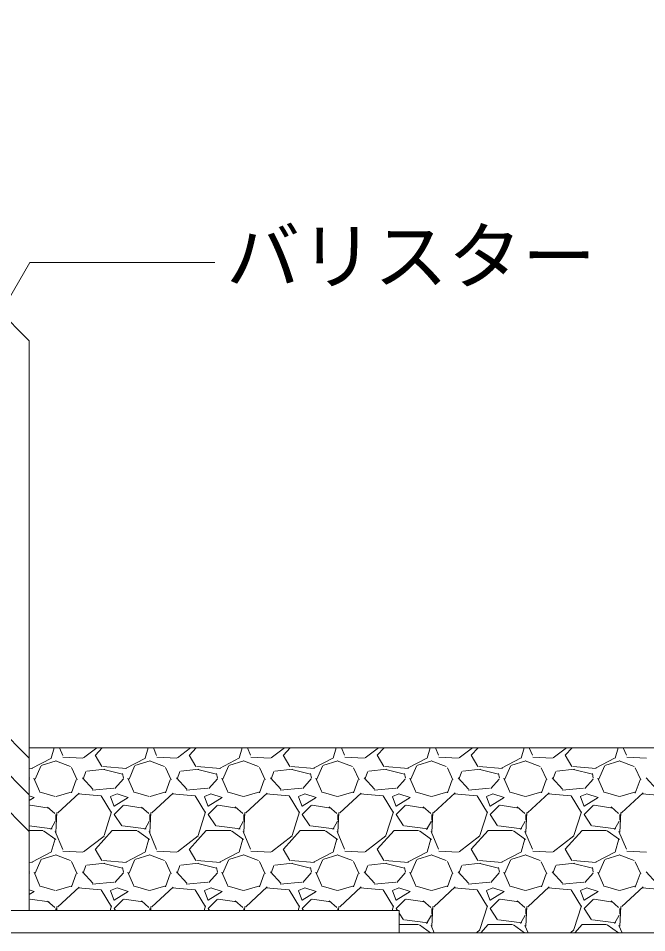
# Model space of a CAD drawing. Units: millimetres, scale not verified. Extents: x -1380 to 1380, y -955 to 955.
# Drawn here: x 297.1 to 466.9, y -350 to -102.8 of the extents above; entities that cross this region are included whole.
import ezdxf
from ezdxf.enums import TextEntityAlignment as Align

# ---------------------------------------------------------------- set-up
doc = ezdxf.new("R2010")
doc.units = ezdxf.units.MM
doc.header["$LTSCALE"] = 3
for name, color, linetype, lineweight in [('0-1_HATCH', 9, 'Continuous', 18), ('0-2_KUTAI', 3, 'Continuous', 18), ('0-3_BOUSUI', 1, 'Continuous', 18), ('0-4_MOJI', 7, 'Continuous', 18)]:
    doc.layers.add(name, color=color, linetype=linetype, lineweight=lineweight)
doc.styles.add('ＭＳ ゴシック', font='')
doc.styles.get('ＭＳ ゴシック').set_extended_font_data('MS Gothic')

msp = doc.modelspace()

# ---------------------------------------------------------------- linework, layer by layer
at = {"layer": '0-1_HATCH'}
for p, q in [((183.63, -186.379), (300.04, -302.789)), ((180.04, -192.688), (300.04, -312.688)), ((180.04, -202.588), (300.04, -322.588)), ((306.78, -299.969), (305.981, -302.767)), ((308.195, -299.969), (309.067, -302.041)), ((314.659, -302.751), (318.259, -299.969)), ((317.913, -302.011), (319.75, -299.969)), ((332.18, -299.969), (331.381, -302.766)), ((333.595, -299.969), (334.465, -302.035)), ((340.061, -302.75), (343.66, -299.969)), ((343.313, -302.01), (345.15, -299.969)), ((357.58, -299.969), (356.781, -302.766)), ((358.995, -299.969), (359.862, -302.029)), ((365.463, -302.749), (369.06, -299.969)), ((368.713, -302.01), (370.55, -299.969)), ((382.98, -299.969), (382.181, -302.766)), ((384.395, -299.969), (385.26, -302.022)), ((390.864, -302.748), (394.461, -299.969)), ((394.113, -302.01), (395.95, -299.969)), ((408.381, -299.969), (407.581, -302.766)), ((409.795, -299.969), (410.657, -302.016)), ((416.266, -302.747), (419.861, -299.969)), ((419.513, -302.01), (421.35, -299.969)), ((433.781, -299.969), (432.982, -302.766)), ((435.195, -299.969), (436.054, -302.01)), ((441.668, -302.746), (445.261, -299.969)), ((444.913, -302.01), (446.75, -299.969)), ((459.181, -299.969), (458.382, -302.765)), ((460.595, -299.969), (461.452, -302.004)), ((306.016, -302.754), (300.682, -305.548)), ((303.207, -304.804), (307.271, -303.534)), ((307.099, -303.491), (311.163, -305.015)), ((309.148, -302.524), (314.482, -302.778)), ((319.669, -305.018), (317.891, -301.97)), ((331.42, -302.752), (326.086, -305.546)), ((328.606, -304.805), (332.67, -303.535)), ((332.498, -303.49), (336.562, -305.014)), ((334.548, -302.524), (339.882, -302.778)), ((345.068, -305.018), (343.29, -301.97)), ((356.824, -302.75), (351.49, -305.544)), ((354.004, -304.805), (358.068, -303.535)), ((357.897, -303.49), (361.961, -305.014)), ((359.948, -302.524), (365.282, -302.778)), ((370.468, -305.017), (368.69, -301.969)), ((382.228, -302.748), (376.894, -305.542)), ((379.403, -304.805), (383.467, -303.535)), ((383.296, -303.49), (387.36, -305.014)), ((385.348, -302.524), (390.682, -302.778)), ((395.868, -305.017), (394.09, -301.969)), ((407.632, -302.746), (402.298, -305.54)), ((404.802, -304.806), (408.866, -303.536)), ((408.695, -303.489), (412.759, -305.013)), ((410.748, -302.524), (416.082, -302.778)), ((421.268, -305.016), (419.49, -301.968)), ((433.035, -302.744), (427.701, -305.538)), ((430.201, -304.806), (434.265, -303.536)), ((434.094, -303.489), (438.158, -305.013)), ((436.147, -302.524), (441.481, -302.778)), ((446.667, -305.015), (444.889, -301.967)), ((458.439, -302.741), (453.105, -305.535)), ((455.6, -304.806), (459.664, -303.536)), ((459.493, -303.488), (463.557, -305.012)), ((461.547, -302.524), (466.881, -302.778)), ((300.902, -305.591), (300.04, -305.522)), ((300.902, -305.591), (300.04, -305.522)), ((301.595, -308.494), (303.119, -304.938)), ((311.434, -305.353), (312.958, -308.655)), ((314.577, -308.442), (315.339, -306.41)), ((320.43, -305.807), (315.604, -306.315)), ((326.303, -305.591), (319.953, -305.083)), ((326.303, -305.591), (319.953, -305.083)), ((325.262, -307.093), (320.182, -305.823)), ((326.993, -308.497), (328.517, -304.941)), ((336.836, -305.357), (338.36, -308.659)), ((339.976, -308.443), (340.738, -306.411)), ((345.829, -305.807), (341.003, -306.315)), ((351.703, -305.591), (345.353, -305.083)), ((351.703, -305.591), (345.353, -305.083)), ((350.662, -307.093), (345.582, -305.823)), ((352.392, -308.499), (353.916, -304.943)), ((362.237, -305.36), (363.761, -308.662)), ((365.376, -308.444), (366.138, -306.412)), ((371.228, -305.807), (366.402, -306.315)), ((377.104, -305.591), (370.754, -305.083)), ((377.104, -305.591), (370.754, -305.083)), ((376.062, -307.093), (370.982, -305.823)), ((377.791, -308.501), (379.315, -304.945)), ((387.639, -305.364), (389.163, -308.666)), ((390.775, -308.446), (391.537, -306.414)), ((396.627, -305.808), (391.801, -306.316)), ((402.505, -305.591), (396.155, -305.083)), ((402.505, -305.591), (396.155, -305.083)), ((401.462, -307.093), (396.382, -305.823)), ((403.19, -308.504), (404.714, -304.948)), ((413.041, -305.367), (414.565, -308.669)), ((416.175, -308.447), (416.937, -306.415)), ((422.025, -305.808), (417.199, -306.316)), ((427.905, -305.591), (421.555, -305.083)), ((427.905, -305.591), (421.555, -305.083)), ((426.862, -307.093), (421.782, -305.823)), ((428.589, -308.506), (430.113, -304.95)), ((438.442, -305.371), (439.966, -308.673)), ((441.574, -308.448), (442.336, -306.416)), ((447.424, -305.808), (442.598, -306.316)), ((453.306, -305.591), (446.956, -305.083)), ((453.306, -305.591), (446.956, -305.083)), ((452.262, -307.093), (447.182, -305.823)), ((453.988, -308.508), (455.512, -304.952)), ((463.844, -305.374), (465.368, -308.676)), ((300.102, -308.23), (300.04, -307.919)), ((300.077, -308.423), (300.04, -308.464)), ((301.313, -308.186), (302.837, -311.742)), ((311.458, -312.186), (312.728, -308.63)), ((317.197, -311.177), (314.403, -308.129)), ((325.476, -308.424), (323.19, -310.964)), ((325.502, -308.228), (325.248, -306.958)), ((326.712, -308.183), (328.236, -311.739)), ((336.856, -312.191), (338.126, -308.635)), ((342.595, -311.174), (339.801, -308.126)), ((350.874, -308.425), (348.588, -310.965)), ((350.901, -308.227), (350.647, -306.957)), ((352.111, -308.181), (353.635, -311.737)), ((362.255, -312.195), (363.525, -308.639)), ((367.993, -311.172), (365.199, -308.124)), ((376.273, -308.426), (373.987, -310.966)), ((376.301, -308.225), (376.047, -306.955)), ((377.51, -308.179), (379.034, -311.735)), ((387.653, -312.2), (388.923, -308.644)), ((393.39, -311.169), (390.596, -308.121)), ((401.672, -308.428), (399.386, -310.968)), ((401.701, -308.223), (401.447, -306.953)), ((402.909, -308.177), (404.433, -311.732)), ((413.051, -312.204), (414.321, -308.648)), ((418.788, -311.167), (415.994, -308.119)), ((427.071, -308.429), (424.785, -310.969)), ((427.1, -308.221), (426.846, -306.951)), ((428.308, -308.174), (429.832, -311.73)), ((438.449, -312.209), (439.719, -308.653)), ((444.186, -311.164), (441.392, -308.116)), ((452.469, -308.43), (450.183, -310.97)), ((452.5, -308.219), (452.246, -306.949)), ((453.707, -308.172), (455.231, -311.728)), ((463.848, -312.213), (465.118, -308.657)), ((469.584, -311.162), (466.79, -308.114)), ((322.873, -310.94), (317.031, -311.448)), ((348.275, -310.94), (342.432, -311.448)), ((373.676, -310.94), (367.834, -311.448)), ((399.077, -310.94), (393.235, -311.448)), ((424.479, -310.94), (418.637, -311.448)), ((449.88, -310.94), (444.038, -311.448)), ((301.401, -313.447), (300.04, -312.994)), ((300.04, -314.263), (301.403, -313.446)), ((302.73, -311.871), (307.048, -313.141)), ((307.273, -313.188), (311.591, -311.918)), ((313.559, -312.23), (307.717, -317.564)), ((319.39, -312.942), (313.294, -312.434)), ((322.268, -317.536), (319.474, -312.964)), ((323.754, -312.431), (321.976, -313.193)), ((322.003, -313.279), (323.019, -315.819)), ((322.993, -315.732), (326.803, -313.446)), ((326.801, -313.447), (323.753, -312.431)), ((328.129, -311.871), (332.447, -313.141)), ((332.672, -313.188), (336.99, -311.918)), ((338.965, -312.225), (333.123, -317.559)), ((344.79, -312.942), (338.694, -312.434)), ((347.668, -317.536), (344.874, -312.964)), ((349.156, -312.431), (347.378, -313.193)), ((347.403, -313.281), (348.419, -315.821)), ((348.393, -315.732), (352.203, -313.446)), ((352.201, -313.447), (349.153, -312.431)), ((353.528, -311.87), (357.846, -313.14)), ((358.071, -313.188), (362.389, -311.918)), ((364.371, -312.219), (358.529, -317.553)), ((370.19, -312.942), (364.094, -312.434)), ((373.069, -317.536), (370.275, -312.964)), ((374.558, -312.43), (372.78, -313.192)), ((372.803, -313.282), (373.819, -315.822)), ((373.793, -315.732), (377.603, -313.446)), ((377.601, -313.447), (374.553, -312.431)), ((378.926, -311.87), (383.244, -313.14)), ((383.47, -313.189), (387.788, -311.919)), ((389.777, -312.214), (383.935, -317.548)), ((395.589, -312.942), (389.493, -312.434)), ((398.469, -317.536), (395.675, -312.964)), ((399.959, -312.429), (398.181, -313.191)), ((398.204, -313.283), (399.22, -315.823)), ((399.193, -315.732), (403.003, -313.446)), ((403.001, -313.447), (399.953, -312.431)), ((404.325, -311.87), (408.643, -313.14)), ((408.869, -313.189), (413.187, -311.919)), ((415.183, -312.208), (409.341, -317.542)), ((420.989, -312.942), (414.893, -312.434)), ((423.87, -317.537), (421.076, -312.965)), ((425.361, -312.428), (423.583, -313.19)), ((423.604, -313.284), (424.62, -315.824)), ((424.593, -315.731), (428.403, -313.445)), ((428.401, -313.447), (425.353, -312.431)), ((429.724, -311.869), (434.042, -313.139)), ((434.267, -313.189), (438.585, -311.919)), ((440.589, -312.203), (434.747, -317.537)), ((446.389, -312.942), (440.293, -312.434)), ((449.27, -317.537), (446.476, -312.965)), ((450.763, -312.427), (448.985, -313.189)), ((449.004, -313.285), (450.02, -315.825)), ((449.994, -315.731), (453.804, -313.445)), ((453.801, -313.447), (450.753, -312.431)), ((455.123, -311.869), (459.441, -313.139)), ((459.666, -313.19), (463.984, -311.92)), ((465.995, -312.197), (460.153, -317.531)), ((471.789, -312.942), (465.693, -312.434)), ((300.128, -315.482), (300.04, -315.57)), ((305.379, -316.269), (300.299, -315.507)), ((306.961, -317.775), (304.929, -315.997)), ((325.528, -315.482), (322.988, -318.022)), ((330.779, -316.269), (325.699, -315.507)), ((332.358, -317.773), (330.326, -315.995)), ((350.928, -315.482), (348.388, -318.022)), ((356.18, -316.269), (351.1, -315.507)), ((357.755, -317.77), (355.723, -315.992)), ((376.328, -315.482), (373.788, -318.022)), ((381.58, -316.269), (376.5, -315.507)), ((383.152, -317.768), (381.12, -315.99)), ((401.728, -315.482), (399.188, -318.022)), ((406.981, -316.269), (401.901, -315.507)), ((408.549, -317.766), (406.517, -315.988)), ((427.128, -315.482), (424.588, -318.022)), ((432.382, -316.269), (427.302, -315.507)), ((433.946, -317.763), (431.914, -315.985)), ((452.528, -315.482), (449.988, -318.022)), ((457.782, -316.269), (452.702, -315.507)), ((459.344, -317.761), (457.312, -315.983)), ((307.242, -319.545), (307.242, -318.021)), ((307.501, -317.511), (307.247, -322.845)), ((320.253, -323.69), (322.285, -317.34)), ((322.998, -318.034), (325.03, -321.082)), ((332.642, -319.545), (332.642, -318.021)), ((332.901, -317.507), (332.647, -322.841)), ((345.654, -323.687), (347.686, -317.337)), ((348.398, -318.034), (350.43, -321.082)), ((358.042, -319.545), (358.042, -318.021)), ((358.301, -317.503), (358.047, -322.837)), ((371.055, -323.684), (373.087, -317.334)), ((373.798, -318.034), (375.83, -321.082)), ((383.442, -319.545), (383.442, -318.021)), ((383.701, -317.499), (383.447, -322.833)), ((396.456, -323.681), (398.488, -317.331)), ((399.198, -318.034), (401.23, -321.082)), ((408.842, -319.545), (408.842, -318.021)), ((409.101, -317.495), (408.847, -322.829)), ((421.857, -323.678), (423.889, -317.328)), ((424.598, -318.035), (426.63, -321.083)), ((434.242, -319.545), (434.242, -318.021)), ((434.501, -317.491), (434.247, -322.825)), ((447.258, -323.675), (449.29, -317.325)), ((449.998, -318.035), (452.03, -321.083)), ((459.642, -319.545), (459.642, -318.021)), ((459.901, -317.488), (459.647, -322.822)), ((300.04, -321.122), (306.208, -321.863)), ((305.855, -322.054), (307.125, -319.768)), ((325.258, -321.101), (331.608, -321.863)), ((331.253, -322.058), (332.523, -319.772)), ((350.659, -321.101), (357.009, -321.863)), ((356.651, -322.062), (357.921, -319.776)), ((376.06, -321.101), (382.41, -321.863)), ((382.048, -322.067), (383.318, -319.781)), ((401.461, -321.101), (407.811, -321.863)), ((407.446, -322.071), (408.716, -319.785)), ((426.861, -321.101), (433.211, -321.863)), ((432.844, -322.075), (434.114, -319.789)), ((452.262, -321.101), (458.612, -321.863)), ((458.242, -322.08), (459.512, -319.794)), ((300.04, -322.339), (303.686, -322.339)), ((303.872, -322.454), (307.174, -324.74)), ((307.036, -322.617), (309.068, -327.443)), ((317.913, -327.41), (322.485, -322.33)), ((322.482, -322.339), (329.086, -322.339)), ((329.274, -322.455), (332.576, -324.741)), ((332.434, -322.611), (334.466, -327.437)), ((343.313, -327.41), (347.885, -322.33)), ((347.882, -322.339), (354.486, -322.339)), ((354.676, -322.456), (357.978, -324.742)), ((357.831, -322.605), (359.863, -327.431)), ((368.713, -327.41), (373.285, -322.33)), ((373.282, -322.339), (379.886, -322.339)), ((380.077, -322.457), (383.379, -324.743)), ((383.229, -322.599), (385.261, -327.425)), ((394.113, -327.41), (398.685, -322.33)), ((398.682, -322.339), (405.286, -322.339)), ((405.479, -322.458), (408.781, -324.744)), ((408.626, -322.593), (410.658, -327.419)), ((419.513, -327.41), (424.085, -322.33)), ((424.082, -322.339), (430.686, -322.339)), ((430.881, -322.459), (434.183, -324.745)), ((434.024, -322.587), (436.056, -327.413)), ((444.913, -327.41), (449.485, -322.33)), ((449.482, -322.339), (456.086, -322.339)), ((456.282, -322.46), (459.584, -324.746)), ((459.421, -322.581), (461.453, -327.407)), ((306.997, -324.611), (305.981, -328.167)), ((314.661, -328.15), (320.249, -323.832)), ((332.397, -324.61), (331.381, -328.166)), ((340.063, -328.148), (345.651, -323.83)), ((357.797, -324.61), (356.781, -328.166)), ((365.465, -328.147), (371.053, -323.829)), ((383.197, -324.61), (382.181, -328.166)), ((390.866, -328.146), (396.454, -323.828)), ((408.597, -324.61), (407.581, -328.166)), ((416.268, -328.145), (421.856, -323.827)), ((433.998, -324.61), (432.982, -328.166)), ((441.67, -328.144), (447.258, -323.826)), ((459.398, -324.609), (458.382, -328.165)), ((306.024, -328.15), (300.69, -330.944)), ((309.152, -327.924), (314.486, -328.178)), ((319.669, -330.419), (317.891, -327.371)), ((331.428, -328.148), (326.094, -330.942)), ((334.552, -327.924), (339.886, -328.178)), ((345.068, -330.418), (343.29, -327.37)), ((356.831, -328.146), (351.497, -330.94)), ((359.952, -327.924), (365.286, -328.178)), ((370.468, -330.417), (368.69, -327.369)), ((382.235, -328.144), (376.901, -330.938)), ((385.352, -327.924), (390.686, -328.178)), ((395.868, -330.417), (394.09, -327.369)), ((407.639, -328.142), (402.305, -330.936)), ((410.751, -327.924), (416.085, -328.178)), ((421.268, -330.416), (419.49, -327.368)), ((433.043, -328.139), (427.709, -330.933)), ((436.151, -327.924), (441.485, -328.178)), ((446.667, -330.416), (444.889, -327.368)), ((458.447, -328.137), (453.113, -330.931)), ((461.551, -327.924), (466.885, -328.178)), ((300.895, -330.99), (300.04, -330.922)), ((300.895, -330.99), (300.04, -330.922)), ((301.594, -333.895), (303.118, -330.339)), ((303.203, -330.205), (307.267, -328.935)), ((307.102, -328.892), (311.166, -330.416)), ((311.434, -330.752), (312.958, -334.054)), ((326.295, -330.99), (319.945, -330.482)), ((326.295, -330.99), (319.945, -330.482)), ((326.993, -333.898), (328.517, -330.342)), ((328.602, -330.206), (332.666, -328.936)), ((332.501, -328.891), (336.565, -330.415)), ((336.835, -330.755), (338.359, -334.057)), ((351.696, -330.99), (345.346, -330.482)), ((351.696, -330.99), (345.346, -330.482)), ((352.392, -333.9), (353.916, -330.344)), ((354.001, -330.206), (358.065, -328.936)), ((357.9, -328.891), (361.964, -330.415)), ((362.237, -330.759), (363.761, -334.061)), ((377.096, -330.99), (370.746, -330.482)), ((377.096, -330.99), (370.746, -330.482)), ((377.791, -333.902), (379.315, -330.346)), ((379.4, -330.206), (383.464, -328.936)), ((383.299, -328.89), (387.363, -330.414)), ((387.638, -330.762), (389.162, -334.064)), ((402.497, -330.99), (396.147, -330.482)), ((402.497, -330.99), (396.147, -330.482)), ((403.19, -333.905), (404.714, -330.349)), ((404.799, -330.207), (408.863, -328.937)), ((408.698, -328.89), (412.762, -330.414)), ((413.04, -330.766), (414.564, -334.068)), ((427.898, -330.99), (421.548, -330.482)), ((427.898, -330.99), (421.548, -330.482)), ((428.589, -333.907), (430.113, -330.351)), ((430.198, -330.207), (434.262, -328.937)), ((434.097, -328.89), (438.161, -330.414)), ((438.441, -330.769), (439.965, -334.071)), ((453.298, -330.99), (446.948, -330.482)), ((453.298, -330.99), (446.948, -330.482)), ((453.987, -333.909), (455.511, -330.353)), ((455.597, -330.208), (459.661, -328.938)), ((459.496, -328.889), (463.56, -330.413)), ((463.843, -330.773), (465.367, -334.075)), ((300.102, -333.631), (300.04, -333.319)), ((301.314, -333.587), (302.838, -337.143)), ((317.199, -336.579), (314.405, -333.531)), ((314.576, -333.842), (315.338, -331.81)), ((320.419, -331.208), (315.593, -331.716)), ((325.263, -332.494), (320.183, -331.224)), ((325.502, -333.629), (325.248, -332.359)), ((326.713, -333.584), (328.237, -337.14)), ((342.597, -336.577), (339.803, -333.529)), ((339.976, -333.844), (340.738, -331.812)), ((345.818, -331.208), (340.992, -331.716)), ((350.663, -332.493), (345.583, -331.223)), ((350.902, -333.627), (350.648, -332.357)), ((352.111, -333.582), (353.635, -337.138)), ((367.995, -336.574), (365.201, -333.526)), ((365.375, -333.845), (366.137, -331.813)), ((371.217, -331.208), (366.391, -331.716)), ((376.062, -332.493), (370.982, -331.223)), ((376.301, -333.625), (376.047, -332.355)), ((377.51, -333.58), (379.034, -337.136)), ((393.392, -336.572), (390.598, -333.524)), ((390.775, -333.846), (391.537, -331.814)), ((396.616, -331.209), (391.79, -331.717)), ((401.462, -332.493), (396.382, -331.223)), ((401.701, -333.623), (401.447, -332.353)), ((402.909, -333.578), (404.433, -337.134)), ((418.79, -336.569), (415.996, -333.521)), ((416.174, -333.848), (416.936, -331.816)), ((422.015, -331.209), (417.189, -331.717)), ((426.862, -332.493), (421.782, -331.223)), ((427.1, -333.621), (426.846, -332.351)), ((428.308, -333.575), (429.832, -337.131)), ((444.188, -336.567), (441.394, -333.519)), ((441.574, -333.849), (442.336, -331.817)), ((447.414, -331.209), (442.588, -331.717)), ((452.262, -332.493), (447.182, -331.223)), ((452.5, -333.619), (452.246, -332.349)), ((453.707, -333.573), (455.231, -337.129)), ((469.586, -336.564), (466.792, -333.516)), ((300.076, -333.824), (300.04, -333.863)), ((311.458, -337.588), (312.728, -334.032)), ((325.474, -333.825), (323.188, -336.365)), ((336.856, -337.592), (338.126, -334.036)), ((350.873, -333.826), (348.587, -336.366)), ((362.254, -337.597), (363.524, -334.041)), ((376.272, -333.828), (373.986, -336.368)), ((387.652, -337.601), (388.922, -334.045)), ((401.671, -333.829), (399.385, -336.369)), ((413.051, -337.606), (414.321, -334.05)), ((427.069, -333.83), (424.783, -336.37)), ((438.449, -337.61), (439.719, -334.054)), ((452.468, -333.832), (450.182, -336.372)), ((463.847, -337.615), (465.117, -334.059)), ((301.401, -338.847), (300.04, -338.394)), ((302.734, -337.272), (307.052, -338.542)), ((307.269, -338.589), (311.587, -337.319)), ((313.566, -337.624), (307.724, -342.958)), ((319.391, -338.342), (313.295, -337.834)), ((322.89, -336.339), (317.048, -336.847)), ((322.268, -342.936), (319.474, -338.364)), ((323.758, -337.829), (321.98, -338.591)), ((326.801, -338.847), (323.753, -337.831)), ((328.133, -337.272), (332.451, -338.542)), ((332.668, -338.589), (336.986, -337.319)), ((338.972, -337.619), (333.13, -342.953)), ((344.791, -338.342), (338.695, -337.834)), ((348.291, -336.339), (342.449, -336.847)), ((347.668, -342.936), (344.874, -338.364)), ((349.16, -337.829), (347.382, -338.591)), ((352.201, -338.847), (349.153, -337.831)), ((353.532, -337.271), (357.85, -338.541)), ((358.067, -338.589), (362.385, -337.319)), ((364.378, -337.613), (358.536, -342.947)), ((370.191, -338.342), (364.095, -337.834)), ((373.693, -336.339), (367.851, -336.847)), ((373.069, -342.936), (370.275, -338.364)), ((374.562, -337.828), (372.784, -338.59)), ((377.601, -338.847), (374.553, -337.831)), ((378.93, -337.271), (383.248, -338.541)), ((383.466, -338.59), (387.784, -337.32)), ((389.784, -337.608), (383.942, -342.942)), ((395.591, -338.342), (389.495, -337.834)), ((399.094, -336.339), (393.252, -336.847)), ((398.469, -342.936), (395.675, -338.364)), ((399.963, -337.827), (398.185, -338.589)), ((403.001, -338.847), (399.953, -337.831)), ((404.329, -337.271), (408.647, -338.541)), ((408.865, -338.59), (413.183, -337.32)), ((415.189, -337.602), (409.347, -342.936)), ((420.99, -338.342), (414.894, -337.834)), ((424.496, -336.339), (418.654, -336.847)), ((423.869, -342.937), (421.075, -338.365)), ((425.365, -337.826), (423.587, -338.588)), ((428.401, -338.847), (425.353, -337.831)), ((429.728, -337.27), (434.046, -338.54)), ((434.263, -338.59), (438.581, -337.32)), ((440.595, -337.597), (434.753, -342.931)), ((446.39, -338.342), (440.294, -337.834)), ((449.897, -336.339), (444.055, -336.847)), ((449.27, -342.937), (446.476, -338.365)), ((450.767, -337.826), (448.989, -338.588)), ((453.801, -338.847), (450.753, -337.831)), ((455.127, -337.27), (459.445, -338.54)), ((459.662, -338.591), (463.98, -337.321)), ((466.001, -337.592), (460.159, -342.926)), ((471.79, -338.342), (465.694, -337.834)), ((300.04, -339.664), (301.403, -338.846)), ((300.128, -340.882), (300.04, -340.97)), ((305.374, -341.668), (300.294, -340.906)), ((322.002, -338.679), (323.018, -341.219)), ((325.528, -340.882), (322.988, -343.422)), ((322.993, -341.132), (326.803, -338.846)), ((330.775, -341.668), (325.695, -340.906)), ((347.403, -338.68), (348.419, -341.22)), ((350.928, -340.882), (348.388, -343.422)), ((348.393, -341.132), (352.203, -338.846)), ((356.175, -341.668), (351.095, -340.906)), ((372.803, -338.681), (373.819, -341.221)), ((376.328, -340.882), (373.788, -343.422)), ((373.793, -341.132), (377.603, -338.845)), ((381.576, -341.668), (376.496, -340.906)), ((398.204, -338.682), (399.22, -341.222)), ((401.728, -340.882), (399.188, -343.422)), ((399.194, -341.131), (403.004, -338.845)), ((406.977, -341.668), (401.897, -340.906)), ((423.604, -338.684), (424.62, -341.224)), ((427.128, -340.882), (424.588, -343.422)), ((424.594, -341.131), (428.404, -338.845)), ((432.377, -341.668), (427.297, -340.906)), ((449.004, -338.685), (450.02, -341.225)), ((452.528, -340.882), (449.988, -343.422)), ((449.994, -341.131), (453.804, -338.845)), ((457.778, -341.669), (452.698, -340.907)), ((306.964, -343.178), (304.932, -341.4)), ((307.242, -343.969), (307.242, -343.421)), ((307.501, -342.91), (307.451, -343.969)), ((321.892, -343.969), (322.286, -342.739)), ((322.998, -343.434), (323.354, -343.969)), ((332.361, -343.176), (330.329, -341.398)), ((332.642, -343.969), (332.642, -343.421)), ((332.901, -342.907), (332.85, -343.969)), ((347.292, -343.969), (347.687, -342.736)), ((348.398, -343.434), (348.754, -343.969)), ((357.758, -343.173), (355.726, -341.395)), ((358.042, -343.969), (358.042, -343.421)), ((358.301, -342.903), (358.25, -343.969)), ((372.692, -343.969), (373.088, -342.733)), ((373.798, -343.434), (374.154, -343.969)), ((383.155, -343.171), (381.123, -341.393)), ((383.442, -343.969), (383.442, -343.421)), ((383.701, -342.899), (383.65, -343.969)), ((398.092, -343.969), (398.489, -342.73)), ((399.198, -343.434), (399.554, -343.969)), ((408.553, -343.168), (406.521, -341.39)), ((408.842, -344.945), (408.842, -343.421)), ((409.101, -342.895), (408.847, -348.229)), ((421.858, -349.077), (423.89, -342.727)), ((424.598, -343.435), (426.63, -346.483)), ((433.95, -343.166), (431.918, -341.388)), ((434.242, -344.945), (434.242, -343.421)), ((434.501, -342.891), (434.247, -348.225)), ((447.259, -349.074), (449.291, -342.724)), ((449.998, -343.435), (452.03, -346.483)), ((459.347, -343.163), (457.315, -341.385)), ((459.642, -344.945), (459.642, -343.421)), ((459.901, -342.887), (459.647, -348.221)), ((400.04, -344.697), (401.23, -346.482)), ((407.445, -347.473), (408.715, -345.187)), ((432.843, -347.478), (434.113, -345.192)), ((458.24, -347.482), (459.51, -345.196)), ((400.04, -347.739), (405.286, -347.739)), ((401.454, -346.5), (407.804, -347.262)), ((405.476, -347.856), (408.528, -349.969)), ((408.627, -347.995), (409.458, -349.969)), ((422.07, -349.969), (424.085, -347.73)), ((424.082, -347.739), (430.686, -347.739)), ((426.855, -346.5), (433.205, -347.262)), ((430.878, -347.858), (433.928, -349.969)), ((434.025, -347.989), (434.858, -349.969)), ((447.469, -349.969), (449.485, -347.729)), ((449.482, -347.739), (456.086, -347.739)), ((452.256, -346.5), (458.606, -347.262)), ((456.28, -347.859), (459.328, -349.969)), ((459.422, -347.983), (460.258, -349.969)), ((420.897, -349.969), (421.858, -349.226)), ((446.297, -349.969), (447.26, -349.225))]:
    msp.add_line(p, q, dxfattribs=at)
at = {"layer": '0-2_KUTAI'}
for p, q in [((280.04, -169.969), (300.04, -189.969)), ((300.04, -189.969), (300.04, -343.969)), ((300.04, -299.969), (900.043, -299.969))]:
    msp.add_line(p, q, dxfattribs=at)
at = {"layer": '0-3_BOUSUI'}
for p, q in [((-109.957, -343.969), (400.04, -343.969)), ((400.04, -343.969), (400.04, -349.969))]:
    msp.add_line(p, q, dxfattribs=at)
msp.add_lwpolyline([(-389.96, -102.835), (-389.956, -306.331), (-346.318, -349.969), (900.043, -349.969)], dxfattribs=at)
at = {"layer": '0-4_MOJI'}
msp.add_lwpolyline([(350.226, -168.826), (300.226, -168.826), (197.931, -346.006)], dxfattribs=at)

# ---------------------------------------------------------------- texts
at = {"layer": '0-4_MOJI', "style": 'ＭＳ ゴシック'}
msp.add_text('バリスター', height=14.66, dxfattribs=at).set_placement((353.226, -178.826), align=Align.BOTTOM_LEFT)

doc.saveas('drawing.dxf')
